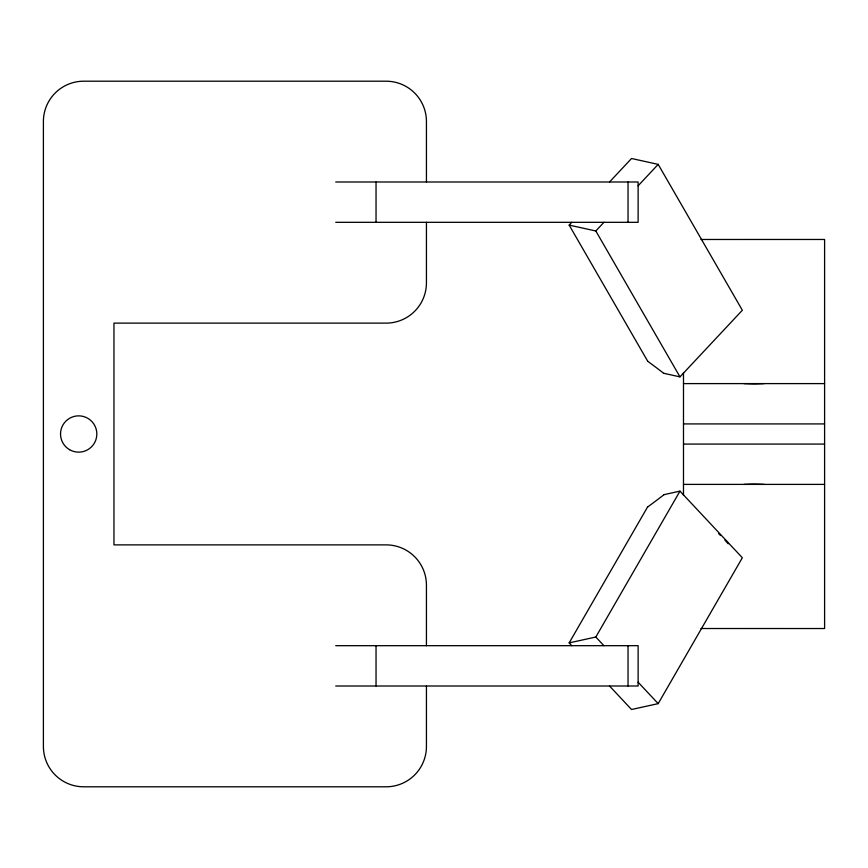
<?xml version="1.0" encoding="UTF-8"?>
<svg xmlns="http://www.w3.org/2000/svg" width="868" height="868" viewBox="0 0 868 868"><rect width="100%" height="100%" fill="white"/><g stroke="black" fill="none" stroke-linecap="round" stroke-linejoin="round"><path stroke-width="1.3" d="M571.784 645.683L569.169 642.884L647.582 506.988M569.169 642.884L595.817 637.025L679.98 491.136L742.346 557.755L658.183 703.633L631.535 709.503L609.531 686.002M647.582 361.012L569.169 225.116L571.784 222.316M609.531 181.998L631.535 158.497L658.183 164.367L742.346 310.245L679.98 376.864L663.966 373.338M569.169 225.116L595.817 230.975L603.922 222.316M638.121 185.795L658.183 164.367M663.966 494.662L679.98 491.136M764.068 383.602L756.495 383.873A17.805 3.45 0 0 1 751.916 383.873L744.006 383.602M744.006 484.398L751.916 484.116A17.805 3.45 0 0 1 756.495 484.127L764.068 484.398M335.721 181.998L638.121 181.998L638.121 222.316L335.721 222.316M700.953 239.481L824.6 239.47L824.6 628.53L700.953 628.519M683.485 383.602L824.6 383.602M683.485 423.92L824.6 423.92M683.485 444.08L824.6 444.08M683.485 484.398L824.6 484.398M335.721 645.683L638.121 645.683L638.121 686.002L335.721 686.002M718.704 533.668L720.538 535.545M595.817 637.025L603.922 645.683M638.121 682.205L658.183 703.633M724.943 540.167L728.23 543.791M595.817 230.975L679.98 376.864M683.485 372.611L683.485 495.389M628.041 181.998L628.041 222.316M628.041 645.683L628.041 686.002M426.438 181.998L426.438 121.52A40.319 40.319 0 0 0 386.119 81.201L83.719 81.201A40.319 40.319 0 0 0 43.4 121.52L43.4 746.48A40.319 40.319 0 0 0 83.719 786.799L386.119 786.799A40.319 40.319 0 0 0 426.438 746.48L426.438 686.002M426.438 222.316L426.438 282.805A40.319 40.319 0 0 1 386.119 323.124L113.958 323.124L113.958 544.876L386.119 544.876A40.319 40.319 0 0 1 426.438 585.195L426.438 645.683M376.039 181.998L376.039 222.316M376.039 645.683L376.039 686.002M663.977 494.727A470.662 199.965 -43.1 0 1 647.593 507.053M647.561 361.131A470.662 199.814 43.1 0 1 663.933 373.446M69.603 449.711A18.141 18.141 0 0 0 96.825 434A18.141 18.141 0 0 0 69.603 418.289A18.141 18.141 0 0 0 69.603 449.711"/></g></svg>
